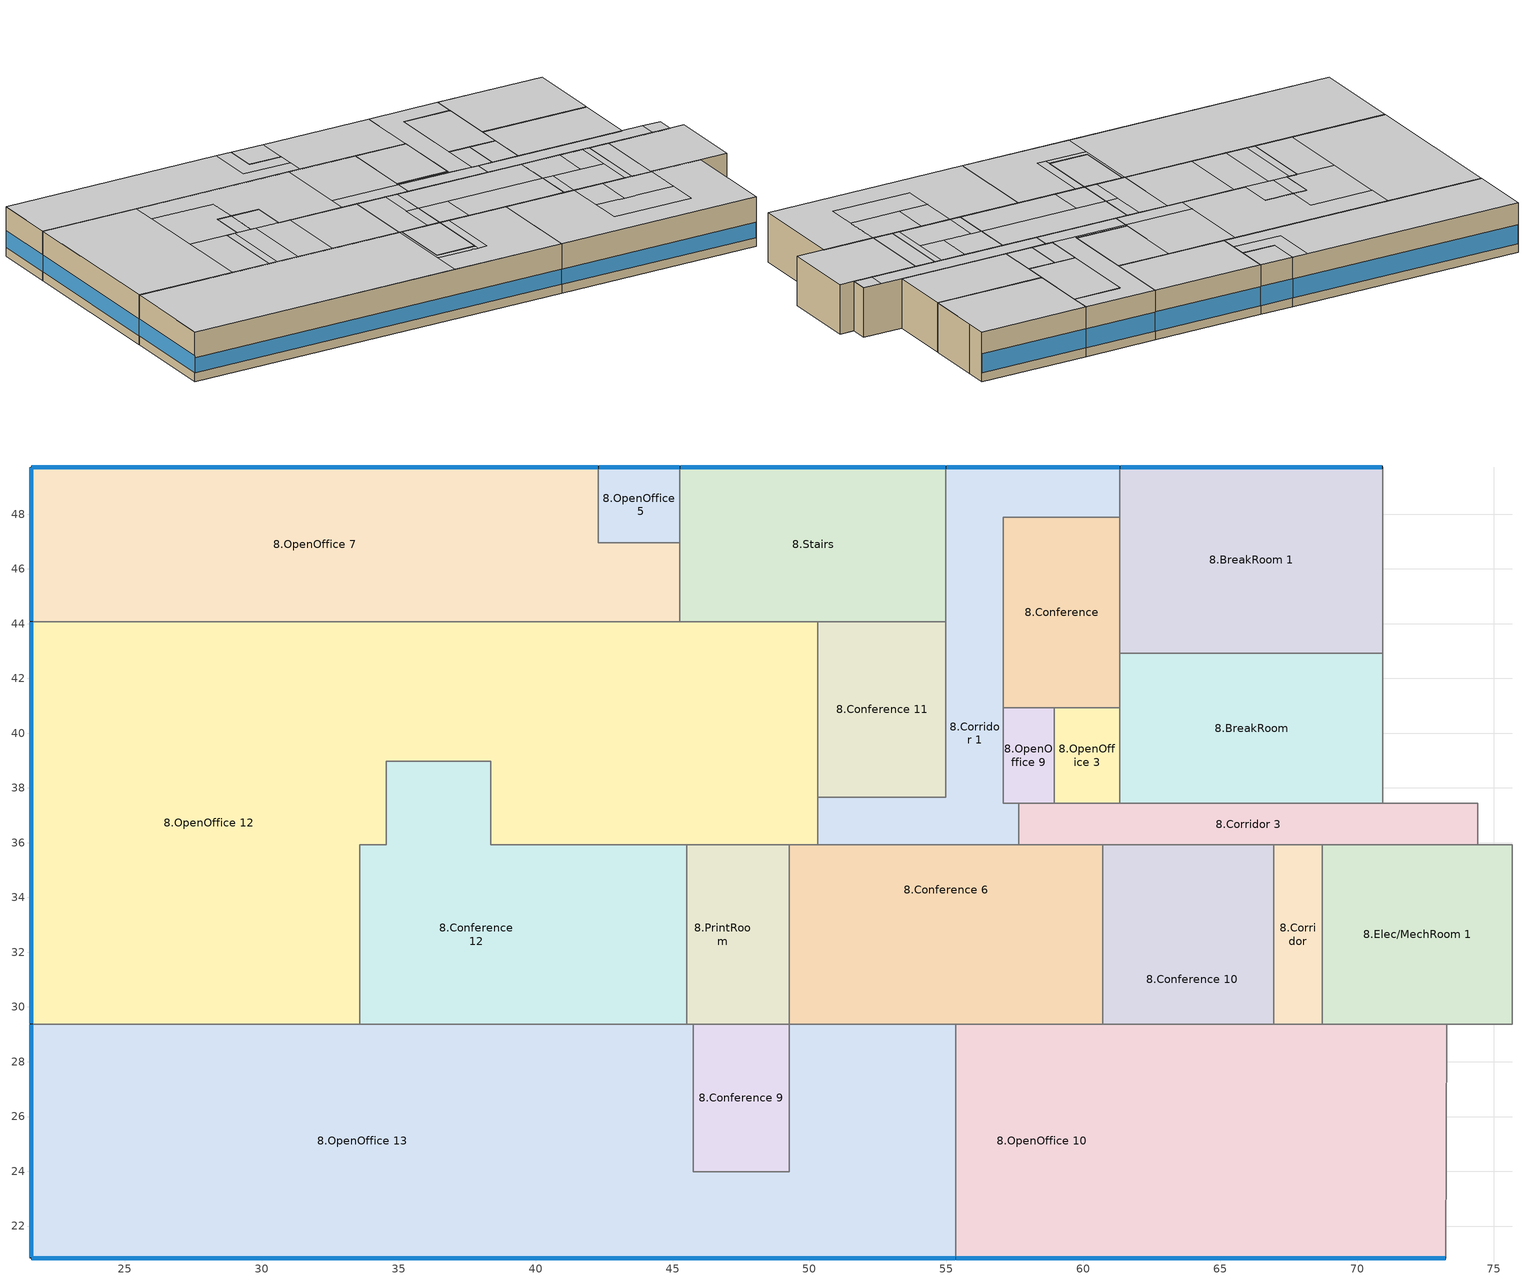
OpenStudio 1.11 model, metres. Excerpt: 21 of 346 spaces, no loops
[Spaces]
8.OpenOffice 13
 floor to 7.OpenOffice 6: 55.34,29.38 55.34,23.98 49.26,23.98 49.26,29.38 z32.16; 45.75,29.38 45.75,23.98 55.34,23.98 55.34,20.83 21.57,20.83 21.57,29.38 z32.16
 wall outside: 21.57,29.38 21.57,20.83 55.34,20.83 z32.16:36.42
 wall to 8.PrintRoom: 45.75,29.38 45.52,29.38 z32.16:36.42
 wall to 8.Conference 9: 49.26,29.38 49.26,23.98 45.75,23.98 45.75,29.38 z32.16:36.42
 wall to 8.Conference 6: 55.34,29.38 49.26,29.38 z32.16:36.42
 wall to 8.OpenOffice 10: 55.34,20.83 55.34,29.38 z32.16:36.42
 wall to 8.OpenOffice 12: 33.57,29.38 21.57,29.38 z32.16:36.42
 wall to 8.Conference 12: 45.52,29.38 33.57,29.38 z32.16:36.42
 window: 21.6,20.83 55.32,20.83 z32.92:34.23; 21.57,29.35 21.57,20.86 z32.92:34.37
 ceiling to 9.OpenOffice 14: 45.52,20.83 45.52,29.38 21.57,29.38 21.57,20.83 z36.42
 ceiling to 9.Conference 2: 50.04,23.5 50.04,29.38 49.26,29.38 49.26,23.5 z36.42; 49.26,23.5 49.26,23.98 45.75,23.98 45.75,29.38 45.52,29.38 45.52,23.5 z36.42
 ceiling to 9.OpenOffice 23: 55.34,20.83 55.34,29.38 50.04,29.38 50.04,23.5 45.52,23.5 45.52,20.83 z36.42
8.OpenOffice 10
 floor to 7.OpenOffice 16: 61.62,29.38 61.62,23.22 68.76,23.22 73.25,23.21 73.24,20.83 55.34,20.83 55.34,29.38 z32.16; 68.76,29.38 73.27,29.38 73.25,23.21 68.76,23.22 z32.16
 floor to 7.Conference 4: 68.76,29.38 68.76,23.22 61.62,23.22 61.62,29.38 z32.16
 wall outside: 55.34,20.83 73.24,20.83 z32.16:36.42
 wall to 8.Corridor: 68.73,29.38 66.95,29.38 z32.16:36.42
 wall to 8.Elec/MechRoom 1: 73.27,29.38 72.31,29.38 68.73,29.38 z32.16:36.42
 wall to 8.OpenOffice 8: 73.24,20.83 73.27,29.38 z32.16:36.42
 wall to 8.Conference 6: 60.72,29.38 55.34,29.38 z32.16:36.42
 wall to 8.Conference 10: 66.95,29.38 60.72,29.38 z32.16:36.42
 window: 55.37,20.83 73.22,20.83 z32.92:34.23
 ceiling to 9.OpenOffice 15: 68.76,25.97 68.76,29.38 64.26,29.38 64.26,25.97 z36.42
 ceiling to 9.OpenOffice 11: 73.24,20.83 73.27,29.38 68.76,29.38 68.76,23.22 61.62,23.22 61.62,29.38 55.34,29.38 55.34,20.83 z36.42
 ceiling to 9.Storage 3: 64.26,25.97 64.26,29.38 61.62,29.38 61.62,25.97 z36.42
 ceiling to 9.Conference 5: 68.76,23.22 68.76,25.97 61.62,25.97 61.62,23.22 z36.42
8.Conference 9
 floor to 7.OpenOffice 6: 49.26,29.38 49.26,23.98 45.75,23.98 45.75,29.38 z32.16
 wall to 8.PrintRoom: 49.26,29.38 45.75,29.38 z32.16:36.42
 ceiling to 9.Conference 2: 49.26,23.98 49.26,29.38 45.75,29.38 45.75,23.98 z36.42
8.OpenOffice 12
 floor to 7.OpenOffice 13: 38.35,44.08 38.35,38.97 34.55,38.97 34.55,35.92 25.19,35.92 25.19,29.38 21.57,29.38 21.57,44.08 z32.16; 50.31,44.08 50.31,35.92 38.35,35.92 38.35,44.08 z32.16
 floor to 7.OpenOffice 12: 33.57,35.92 33.57,29.38 32.77,29.38 32.77,35.92 z32.16
 floor to 7.OpenOffice 3: 31.34,35.92 31.34,29.38 25.19,29.38 25.19,35.92 z32.16
 floor to 7.Corridor 4: 32.77,35.92 32.77,29.38 31.34,29.38 31.34,35.92 z32.16
 wall outside: 21.57,44.08 21.57,29.38 z32.16:36.42
 wall to 8.Conference 11: 50.31,37.67 50.31,44.08 z32.16:36.42
 wall to 8.Corridor 1: 50.31,35.92 50.31,37.67 z32.16:36.42
 wall to 8.Conference 6: 49.26,35.92 50.31,35.92 z32.16:36.42
 wall to 8.PrintRoom: 45.52,35.92 49.26,35.92 z32.16:36.42
 wall to 8.Conference 12: 33.57,29.38 33.57,35.92 34.55,35.92 34.55,38.97 38.35,38.97 38.35,35.92 45.52,35.92 z32.16:36.42
 wall to 8.OpenOffice 7: 45.27,44.08 21.57,44.08 z32.16:36.42
 wall to 8.Stairs: 50.31,44.08 45.27,44.08 z32.16:36.42
 window: 21.57,44.05 21.57,29.4 z32.92:34.37
 ceiling to 9.Conference 9: 34.55,35.92 34.55,38.97 35.82,38.97 35.82,41.69 30.16,41.69 30.16,35.92 z36.42
 ceiling to 9.OpenOffice 6: 44.17,35.92 44.17,44.08 30.16,44.08 30.16,41.69 35.82,41.69 35.82,38.97 38.35,38.97 38.35,35.92 z36.42
 ceiling to 9.Corridor 4: 50.31,35.92 50.31,37.43 44.17,37.43 44.17,35.92 z36.42
 ceiling to 9.OpenOffice: 50.31,37.43 50.31,44.08 44.17,44.08 44.17,37.43 z36.42
 ceiling to 9.OpenOffice 16: 30.16,29.38 30.16,44.08 21.57,44.08 21.57,29.38 z36.42
 ceiling to 9.Conference 7: 33.57,29.38 33.57,35.92 30.16,35.92 30.16,29.38 z36.42
8.Conference 12
 floor to 7.OpenOffice 13: 38.35,38.97 38.35,35.92 34.55,35.92 34.55,38.97 z32.16
 floor to 7.OpenOffice 10: 42.47,35.92 42.47,29.38 39.41,29.38 39.41,35.92 z32.16
 floor to 7.OpenOffice 15: 45.52,35.92 45.52,29.38 42.47,29.38 42.47,35.92 z32.16
 floor to 7.OpenOffice 8: 39.41,35.92 39.41,29.38 36.26,29.38 36.26,35.92 z32.16
 floor to 7.OpenOffice 12: 36.26,35.92 36.26,29.38 33.57,29.38 33.57,35.92 z32.16
 wall to 8.PrintRoom: 45.52,29.38 45.52,35.92 z32.16:36.42
 ceiling to 9.OpenOffice 24: 45.52,29.38 45.52,35.92 39.41,35.92 39.41,29.38 z36.42
 ceiling to 9.Storage 1: 39.41,29.38 39.41,35.92 36.26,35.92 36.26,29.38 z36.42
 ceiling to 9.Corridor: 36.26,29.38 36.26,35.92 34.34,35.92 34.34,29.38 z36.42
 ceiling to 9.Conference 7: 34.34,29.38 34.34,35.92 33.57,35.92 33.57,29.38 z36.42
 ceiling to 9.Conference 9: 34.55,35.92 35.82,35.92 35.82,38.97 34.55,38.97 z36.42
 ceiling to 9.OpenOffice 6: 38.35,35.92 38.35,38.97 35.82,38.97 35.82,35.92 z36.42
8.PrintRoom
 floor to 7.Conference 3: 49.26,32.65 49.26,29.38 48.14,29.38 48.14,32.65 z32.16
 floor to 7.OpenOffice 4: 49.26,35.92 49.26,32.65 48.14,32.65 48.14,35.92 z32.16
 floor to 7.PrintRoom 1: 48.14,35.92 48.14,29.38 45.52,29.38 45.52,35.92 z32.16
 wall to 8.Conference 6: 49.26,29.38 49.26,35.92 z32.16:36.42
 ceiling to 9.OpenOffice 19: 49.26,29.38 49.26,32.65 48.14,32.65 48.14,29.38 z36.42
 ceiling to 9.PrintRoom 1: 48.14,29.38 48.14,35.92 45.52,35.92 45.52,29.38 z36.42
 ceiling to 9.OpenOffice 12: 49.26,32.65 49.26,35.92 48.14,35.92 48.14,32.65 z36.42
8.Conference 6
 floor to 7.Conference 3: 51.98,32.65 51.98,29.38 49.26,29.38 49.26,32.65 z32.16
 floor to 7.OpenOffice 18: 51.98,32.65 60.72,32.65 60.72,29.38 51.98,29.38 z32.16
 floor to 7.OpenOffice 4: 60.72,35.92 60.72,32.65 49.26,32.65 49.26,35.92 z32.16
 wall to 8.Corridor 1: 57.64,35.92 50.31,35.92 z32.16:36.42
 wall to 8.Corridor 3: 60.72,35.92 57.64,35.92 z32.16:36.42
 wall to 8.Conference 10: 60.72,29.38 60.72,35.92 z32.16:36.42
 ceiling to 9.Conference 3: 60.72,29.38 60.72,32.65 51.98,32.65 51.98,29.38 z36.42
 ceiling to 9.OpenOffice 12: 49.26,32.65 60.72,32.65 60.72,35.92 49.26,35.92 z36.42
 ceiling to 9.OpenOffice 19: 51.98,29.38 51.98,32.65 49.26,32.65 49.26,29.38 z36.42
8.Conference 10
 floor to 7.OpenOffice 18: 61.62,32.65 61.62,29.38 60.72,29.38 60.72,32.65 z32.16
 floor to 7.Conference 7: 66.33,32.65 66.33,29.38 61.62,29.38 61.62,32.65 z32.16
 floor to 7.Conference 6: 66.33,35.92 66.33,32.65 64.19,32.65 64.19,35.92 z32.16
 floor to 7.OpenOffice 4: 64.19,35.92 64.19,32.65 60.72,32.65 60.72,35.92 z32.16
 floor to 7.Corridor 3: 66.95,35.92 66.95,29.38 66.33,29.38 66.33,35.92 z32.16
 wall to 8.Corridor 3: 66.95,35.92 60.72,35.92 z32.16:36.42
 wall to 8.Corridor: 66.95,29.38 66.95,35.92 z32.16:36.42
 ceiling to 9.Corridor 6: 66.95,29.38 66.95,35.92 66.33,35.92 66.33,29.38 z36.42
 ceiling to 9.Conference 3: 61.62,29.38 61.62,32.65 60.72,32.65 60.72,29.38 z36.42
 ceiling to 9.OpenOffice 12: 64.19,32.65 64.19,35.92 60.72,35.92 60.72,32.65 z36.42
 ceiling to 9.Storage: 66.33,32.65 66.33,35.92 64.19,35.92 64.19,32.65 z36.42
 ceiling to 9.Conference 8: 66.33,29.38 66.33,32.65 61.62,32.65 61.62,29.38 z36.42
8.Corridor
 floor to 7.Corridor 3: 68.73,35.92 68.73,29.38 66.95,29.38 66.95,35.92 z32.16
 wall to 8.Corridor 3: 68.73,35.92 66.95,35.92 z32.16:36.42
 wall to 8.Elec/MechRoom 1: 68.73,29.38 68.73,35.92 z32.16:36.42
 ceiling to 9.Corridor 6: 68.73,29.38 68.73,35.92 66.95,35.92 66.95,29.38 z36.42
8.Elec/MechRoom 1
 floor to 7.Elec/MechRoom: 75.68,35.92 75.68,29.38 68.73,29.38 68.73,35.92 z32.16
 wall to 8.OpenOffice 4: 75.68,35.92 74.42,35.92 z32.16:36.42
 wall to 8.Restroom: 75.68,29.38 75.68,35.92 z32.16:36.42
 wall to 8.OpenOffice 8: 73.27,29.38 75.68,29.38 z32.16:36.42
 wall to 8.Corridor 3: 74.42,35.92 68.73,35.92 z32.16:36.42
 ceiling to 9.Elec/MechRoom: 75.68,29.38 75.68,35.92 68.73,35.92 68.73,29.38 z36.42
8.Corridor 1
 floor to 7.Corridor 2: 61.34,49.72 61.34,47.88 57.07,47.88 57.07,44.08 54.98,44.08 54.98,49.72 z32.16
 floor to 7.OpenOffice 13: 54.98,44.08 57.07,44.08 57.07,37.43 57.64,37.43 57.64,35.92 50.31,35.92 50.31,37.67 54.98,37.67 z32.16
 wall outside: 61.34,49.72 54.98,49.72 z32.16:36.42
 wall to 8.Conference 11: 54.98,44.08 54.98,37.67 50.31,37.67 z32.16:36.42
 wall to 8.Stairs: 54.98,49.72 54.98,44.08 z32.16:36.42
 wall to 8.BreakRoom 1: 61.34,47.88 61.34,49.72 z32.16:36.42
 wall to 8.Conference: 57.07,40.93 57.07,47.88 61.34,47.88 z32.16:36.42
 wall to 8.OpenOffice 9: 57.64,37.43 57.07,37.43 57.07,40.93 z32.16:36.42
 wall to 8.Corridor 3: 57.64,35.92 57.64,37.43 z32.16:36.42
 window: 61.32,49.72 55.01,49.72 z32.92:34.56
 ceiling to 9.Corridor 4: 57.64,35.92 57.64,37.43 50.31,37.43 50.31,35.92 z36.42
 ceiling to 9.Corridor 2: 54.98,37.43 57.07,37.43 57.07,47.88 61.34,47.88 61.34,49.72 54.98,49.72 z36.42
 ceiling to 9.OpenOffice: 54.98,37.43 54.98,37.67 50.31,37.67 50.31,37.43 z36.42
8.Corridor 3
 floor to 7.OpenOffice 11: 74.42,37.43 74.42,35.92 57.64,35.92 57.64,37.43 z32.16
 wall to 8.Conference 2: 74.42,37.43 70.93,37.43 z32.16:36.42
 wall to 8.OpenOffice 4: 74.42,35.92 74.42,37.43 z32.16:36.42
 wall to 8.OpenOffice 9: 58.94,37.43 57.64,37.43 z32.16:36.42
 wall to 8.OpenOffice 3: 61.34,37.43 58.94,37.43 z32.16:36.42
 wall to 8.BreakRoom: 70.93,37.43 61.34,37.43 z32.16:36.42
 ceiling to 9.Corridor 4: 72.78,35.92 72.78,37.43 57.64,37.43 57.64,35.92 z36.42
 ceiling to 9.Conference 6: 74.42,35.92 74.42,37.43 72.78,37.43 72.78,35.92 z36.42
8.OpenOffice 9
 floor to 7.OpenOffice 17: 58.94,40.93 58.94,37.43 57.07,37.43 57.07,40.93 z32.16
 wall to 8.Conference: 58.94,40.93 57.07,40.93 z32.16:36.42
 wall to 8.OpenOffice 3: 58.94,37.43 58.94,40.93 z32.16:36.42
 ceiling to 9.OpenOffice 21: 58.94,37.43 58.94,40.93 57.07,40.93 57.07,37.43 z36.42
8.OpenOffice 3
 floor to 7.OpenOffice 14: 61.34,40.93 61.34,37.43 58.94,37.43 58.94,40.93 z32.16
 wall to 8.Conference: 61.34,40.93 58.94,40.93 z32.16:36.42
 wall to 8.BreakRoom: 61.34,37.43 61.34,40.93 z32.16:36.42
 ceiling to 9.OpenOffice 17: 61.34,37.43 61.34,40.93 58.94,40.93 58.94,37.43 z36.42
8.BreakRoom
 floor to 7.BreakRoom 1: 70.93,42.93 70.93,37.43 61.34,37.43 61.34,42.93 z32.16
 wall to 8.Conference: 61.34,42.93 61.34,40.93 z32.16:36.42
 wall to 8.BreakRoom 1: 70.93,42.93 61.34,42.93 z32.16:36.42
 wall to 8.Conference 2: 70.93,37.43 70.93,42.93 z32.16:36.42
 ceiling to 9.BreakRoom 1: 70.93,37.43 70.93,42.93 61.34,42.93 61.34,37.43 z36.42
8.Conference 11
 floor to 7.OpenOffice 13: 54.98,44.08 54.98,37.67 50.31,37.67 50.31,44.08 z32.16
 wall to 8.Stairs: 54.98,44.08 50.31,44.08 z32.16:36.42
 ceiling to 9.OpenOffice: 54.98,37.67 54.98,44.08 50.31,44.08 50.31,37.67 z36.42
8.Conference
 floor to 7.Conference 8: 61.34,47.88 61.34,40.93 57.07,40.93 57.07,47.88 z32.16
 wall to 8.BreakRoom 1: 61.34,42.93 61.34,47.88 z32.16:36.42
 ceiling to 9.Conference 4: 61.34,40.93 61.34,47.88 57.07,47.88 57.07,40.93 z36.42
8.BreakRoom 1
 floor to 7.BreakRoom: 70.93,49.72 70.93,42.93 61.34,42.93 61.34,49.72 z32.16
 wall outside: 70.93,49.72 61.34,49.72 z32.16:36.42
 wall to 8.OpenOffice: 70.93,47.88 70.93,49.72 z32.16:36.42
 wall to 8.Conference 2: 70.93,42.93 70.93,47.88 z32.16:36.42
 window: 70.91,49.72 61.37,49.72 z32.92:34.56
 ceiling to 9.BreakRoom: 70.93,42.93 70.93,49.72 61.34,49.72 61.34,42.93 z36.42
8.OpenOffice 7
 floor to 7.OpenOffice 5: 42.29,49.72 42.29,46.95 45.27,46.95 45.27,44.08 21.57,44.08 21.57,49.72 z32.16
 wall outside: 42.29,49.72 21.57,49.72 21.57,44.08 z32.16:36.42
 wall to 8.OpenOffice 5: 45.27,46.95 42.29,46.95 42.29,49.72 z32.16:36.42
 wall to 8.Stairs: 45.27,44.08 45.27,46.95 z32.16:36.42
 window: 42.27,49.72 21.6,49.72 z32.92:34.55; 21.57,49.7 21.57,44.1 z32.92:34.37
 ceiling to 9.OpenOffice 8: 45.27,45.58 45.27,46.95 42.29,46.95 42.29,49.72 40.94,49.72 40.94,45.58 z36.42
 ceiling to 9.OpenOffice 10: 45.27,44.08 45.27,45.58 40.94,45.58 40.94,49.72 21.57,49.72 21.57,44.08 z36.42
8.Stairs
 floor to 7.Stairs 1: 54.98,49.72 54.98,44.08 45.27,44.08 45.27,49.72 z32.16
 wall outside: 54.98,49.72 45.27,49.72 z32.16:36.42
 wall to 8.OpenOffice 5: 45.27,49.72 45.27,46.95 z32.16:36.42
 window: 54.96,49.72 45.3,49.72 z32.92:34.56
 ceiling to 9.Stairs 1: 54.98,44.08 54.98,49.72 45.27,49.72 45.27,44.08 z36.42
8.OpenOffice 5
 floor to 7.Conference 5: 45.27,49.72 45.27,46.95 42.29,46.95 42.29,49.72 z32.16
 wall outside: 45.27,49.72 42.29,49.72 z32.16:36.42
 window: 45.25,49.72 42.32,49.72 z32.92:34.58
 ceiling to 9.OpenOffice 8: 45.27,46.95 45.27,49.72 42.29,49.72 42.29,46.95 z36.42
[Building]
Building 1: Space Type=OpenOffice; Default Construction Set=Proposed Construction Set; Default Schedule Set=90.1-2007 - Office - OpenOffice Schedule Set
[ClimateZones]
Climate Zone Institution Name 1=ASHRAE; Climate Zone Document Name 1=ANSI/ASHRAE Standard 169; Climate Zone Document Year 1=2006; Climate Zone Institution Name 2=CEC; Climate Zone Document Name 2=California Climate Zone Descriptions; Climate Zone Document Year 2=1995
[Site]
Denver Intl Ap: Latitude {deg}=39.83; Longitude {deg}=-104.65; Time Zone {hr}=-7; Elevation {m}=1650
[SizingPeriod:DesignDay] Barometric Pressure {Pa}=83011; Sky Clearness=0; Rain Indicator=0; Snow Indicator=0; Day of Month=21; Daylight Saving Time Indicator=0; Dry-Bulb Temperature Range Modifier Type=DefaultMultipliers
Name | Maximum Dry-Bulb Temperature {C} | Daily Dry-Bulb Temperature Range {deltaC} | Humidity Indicating Conditions at Maximum Dry-Bulb | Wind Speed {m/s} | Wind Direction {deg} | Month | Day Type | Humidity Indicating Type | Solar Model Indicator | ASHRAE Taub | ASHRAE Taud
Denver Intl Ap Ann Clg .4% Condns DP=>MDB | 19.9 | 15.2 | 16 | 4.2 | 80 | 7 | SummerDesignDay | Dewpoint | ASHRAETau | 0.424 | 2.012
Denver Intl Ap Ann Hum_n 99.6% Condns DP=>MCDB | -11.7 | 0 | -21.5 | 3.3 | 160 | 12 | WinterDesignDay | Dewpoint | ASHRAEClearSky
Denver Intl Ap Ann Htg 99.6% Condns DB | -17.4 | 0 | -17.4 | 3.3 | 160 | 12 | WinterDesignDay | Wetbulb | ASHRAEClearSky
Denver Intl Ap Ann Clg .4% Condns WB=>MDB | 27.3 | 15.2 | 18.3 | 4.2 | 80 | 7 | SummerDesignDay | Wetbulb | ASHRAETau | 0.424 | 2.012
[Construction]
ExtSlabCarpet 4in ClimateZone 1-8: MAT-CC05 4 HW CONCRETE, CP02 CARPET PAD
Exterior Door: F08 Metal surface, I01 25mm insulation board
Interior Ceiling: M11 100mm lightweight concrete, F05 Ceiling air space resistance, F16 Acoustic tile
Interior Door; Interior Partition: G05 25mm wood
Interior Floor: F16 Acoustic tile, F05 Ceiling air space resistance, M11 100mm lightweight concrete
Interior Wall: G01a 19mm gypsum board, F04 Wall air space resistance, G01a 19mm gypsum board
Interior Window: Clear 3mm
90.1-2007 Nonres 5B Skylight without Curb: Theoretical Glass [146]
VE 1-45 C: VE 1-45 WM
Precast Concrete Panel Wall Construction: MAT-SHEATH 1, Wall Insulation Precast concrete panels, 1/2IN Gypsum 1
R-30 Roof Construction: Roof Membrane 1, Roof Insulation [14]_R-value 30.0 (ft^2*h*R/Btu), Metal Decking 1
[Material] Thermal Absorptance=0.9
Name | Roughness | Thickness {m} | Conductivity {W/m-K} | Density {kg/m3} | Specific Heat {J/kg-K} | Solar Absorptance | Visible Absorptance
MAT-CC05 4 HW CONCRETE | Rough | 0.1016 | 1.311 | 2240 | 836.8 | 0.7 | 0.7
F08 Metal surface | Smooth | 0.0008 | 45.28 | 7824 | 500 | 0.7 | 0.7
I01 25mm insulation board | MediumRough | 0.0254 | 0.03 | 43 | 1210 | 0.7 | 0.7
M11 100mm lightweight concrete | MediumRough | 0.1016 | 0.53 | 1280 | 840 | 0.7 | 0.7
F16 Acoustic tile | MediumSmooth | 0.0191 | 0.06 | 368 | 590 | 0.7 | 0.7
G05 25mm wood | MediumSmooth | 0.0254 | 0.15 | 608 | 1630 | 0.7 | 0.7
G01a 19mm gypsum board | MediumSmooth | 0.019 | 0.16 | 800 | 1090 | 0.7 | 0.7
1/2IN Gypsum 1 | Smooth | 0.01271 | 0.16 | 784.9 | 830 | 0.92 | 0.92
Roof Membrane 1 | VeryRough | 0.0095 | 0.16 | 1121.29 | 1460 | 0.7 | 0.7
Metal Decking 1 | MediumSmooth | 0.001524 | 45.006 | 7680 | 418.4 | 0.7 | 0.3
Wall Insulation Precast concrete panels | MediumRough | 0.0949646 | 0.045 | 265 | 836.8 | 0.7 | 0.7
Roof Insulation [14]_R-value 30.0 (ft^2*h*R/Btu) | MediumRough | 0.258882 | 0.049 | 265 | 836.8 | 0.7 | 0.7
[Material:NoMass] Thermal Absorptance=0.9; Solar Absorptance=0.7
Name | Roughness | Thermal Resistance {m2-K/W} | Visible Absorptance
CP02 CARPET PAD | Smooth | 0.1 | 0.8
MAT-SHEATH 1 | Rough | 0.36256 | 0.7
[WindowMaterial:Glazing] Optical Data Type=SpectralAverage; Thickness {m}=0.003; Infrared Transmittance at Normal Incidence=0
Name | Solar Transmittance at Normal Incidence | Front Side Solar Reflectance at Normal Incidence | Back Side Solar Reflectance at Normal Incidence | Visible Transmittance at Normal Incidence | Front Side Visible Reflectance at Normal Incidence | Back Side Visible Reflectance at Normal Incidence | Front Side Infrared Hemispherical Emissivity | Back Side Infrared Hemispherical Emissivity | Conductivity {W/m-K} | Dirt Correction Factor for Solar and Visible Transmittance | Solar Diffusing
Clear 3mm | 0.837 | 0.075 | 0 | 0.898 | 0.081 | 0 | 0.84 | 0.84 | 0.9 | 1 | Yes
Theoretical Glass [146] | 0.481761 | 0.468239 | 0.468239 | 0.621562 | 0.328438 | 0.328438 | 0.9 | 0.9 | 0.03026
[WindowMaterial:SimpleGlazingSystem]
VE 1-45 WM: U-Factor {W/m2-K}=2.39623; Solar Heat Gain Coefficient=0.285; Visible Transmittance=0.336
[Material:AirGap]
Name | Thermal Resistance {m2-K/W}
F05 Ceiling air space resistance | 0.18
F04 Wall air space resistance | 0.15
[DefaultSurfaceConstructions]
Name | Floor Construction | Wall Construction | Roof Ceiling Construction
Default Surface Constructions 188 | Interior Floor | Interior Wall | Interior Ceiling
Default Surface Constructions 189 | ExtSlabCarpet 4in ClimateZone 1-8 | ExtSlabCarpet 4in ClimateZone 1-8 | ExtSlabCarpet 4in ClimateZone 1-8
Default Surface Constructions 187 adj ext wall insulation adj ext wall insulation adj roof insulation | ExtSlabCarpet 4in ClimateZone 1-8 | Precast Concrete Panel Wall Construction | R-30 Roof Construction
[DefaultSubSurfaceConstructions]
Name | Fixed Window Construction | Operable Window Construction | Door Construction | Skylight Construction | Tubular Daylight Dome Construction | Tubular Daylight Diffuser Construction
Default Sub Surface Constructions 125 | VE 1-45 C | VE 1-45 C | Exterior Door | 90.1-2007 Nonres 5B Skylight without Curb | Interior Window | Interior Window
Default Sub Surface Constructions 126 | Interior Window | Interior Window | Interior Door
[DefaultConstructionSet]
Proposed Construction Set: Default Exterior Surface Constructions=Default Surface Constructions 187 adj ext wall insulation adj ext wall insulation adj roof insulation; Default Interior Surface Constructions=Default Surface Constructions 188; Default Ground Contact Surface Constructions=Default Surface Constructions 189; Default Exterior SubSurface Constructions=Default Sub Surface Constructions 125; Default Interior SubSurface Constructions=Default Sub Surface Constructions 126; Interior Partition Construction=Interior Partition
[SpaceType] Standards Building Type=Office
Name | Default Schedule Set | Design Specification Outdoor Air Object | Standards Space Type
BreakRoom | 90.1-2007 - Office - BreakRoom Schedule Set | 90.1-2007 - Office - BreakRoom Ventilation | BreakRoom
Conference | 90.1-2007 - Office - Conference Schedule Set | 90.1-2007 - Office - Conference Ventilation | Conference
Corridor | 90.1-2007 - Office - Corridor Schedule Set | 90.1-2007 - Office - Corridor Ventilation | Corridor
Elec/MechRoom | 90.1-2007 - Office - Elec/MechRoom Schedule Set | 90.1-2007 - Office - Elec/MechRoom Ventilation | Elec/MechRoom
OpenOffice | 90.1-2007 - Office - OpenOffice Schedule Set | 90.1-2007 - Office - OpenOffice Ventilation | OpenOffice
PrintRoom | 90.1-2007 - Office - PrintRoom Schedule Set | 90.1-2007 - Office - PrintRoom Ventilation | PrintRoom
Stair | 90.1-2007 - Office - Stair Schedule Set | 90.1-2007 - Office - Stair Ventilation | Stair
Stairs | 90.1-2007 - Retail - Back_Space Schedule Set | 90.1-2007 - Retail - Back_Space Ventilation | Stair
[DefaultScheduleSet]
Name | Number of People Schedule | People Activity Level Schedule | Lighting Schedule | Electric Equipment Schedule | Infiltration Schedule
90.1-2007 - Office - BreakRoom Schedule Set; 90.1-2007 - Office - Conference Schedule Set; 90.1-2007 - Office - Corridor Schedule Set; 90.1-2007 - Office - OpenOffice Schedule Set; 90.1-2007 - Office - PrintRoom Schedule Set | Medium Office Bldg Occ | Medium Office Activity | Office Bldg Light | Medium Office Bldg Equip | Medium Office Infil Quarter On
90.1-2007 - Office - Elec/MechRoom Schedule Set |  |  | Office Bldg Light | Medium Office Bldg Equip | Medium Office Infil Quarter On
90.1-2007 - Office - Stair Schedule Set |  |  | Office Bldg Light |  | Medium Office Infil Quarter On
90.1-2007 - Retail - Back_Space Schedule Set | Retail Bldg Occ | Retail Activity | Retail Bldg Light | Retail Bldg Equip | Retail Infil Half On
[Lights:Definition] Design Level Calculation Method=Watts/Area
Name | Watts per Space Floor Area {W/m2}
90.1-2007 - Office - BreakRoom Lights Definition | 5.05904
90.1-2007 - Office - Conference Lights Definition | 6.78126
90.1-2007 - Office - Corridor Lights Definition | 5.27432
90.1-2007 - Office - Elec/MechRoom Lights Definition | 6.45835
90.1-2007 - Office - OpenOffice Lights Definition | 3.33681
90.1-2007 - Office - PrintRoom Lights Definition | 11.8403
90.1-2007 - Office - Stair Lights Definition | 3.65973
90.1-2007 - Retail - Back_Space Lights Definition | 8.61113
[Lights]
Name | Lights Definition | Space or SpaceType
90.1-2007 - Office - BreakRoom Lights | 90.1-2007 - Office - BreakRoom Lights Definition | BreakRoom
90.1-2007 - Office - Conference Lights | 90.1-2007 - Office - Conference Lights Definition | Conference
90.1-2007 - Office - Corridor Lights | 90.1-2007 - Office - Corridor Lights Definition | Corridor
90.1-2007 - Office - Elec/MechRoom Lights | 90.1-2007 - Office - Elec/MechRoom Lights Definition | Elec/MechRoom
90.1-2007 - Office - OpenOffice Lights | 90.1-2007 - Office - OpenOffice Lights Definition | OpenOffice
90.1-2007 - Office - PrintRoom Lights | 90.1-2007 - Office - PrintRoom Lights Definition | PrintRoom
90.1-2007 - Office - Stair Lights | 90.1-2007 - Office - Stair Lights Definition | Stair
90.1-2007 - Retail - Back_Space Lights 1 | 90.1-2007 - Retail - Back_Space Lights Definition | Stairs
[DesignSpecification:OutdoorAir] Outdoor Air Method=Sum
Name | Outdoor Air Flow per Person {m3/s-person} | Outdoor Air Flow per Floor Area {m3/s-m2}
90.1-2007 - Office - BreakRoom Ventilation; 90.1-2007 - Office - Conference Ventilation; 90.1-2007 - Office - OpenOffice Ventilation | 0.00235974 | 0.0003048
90.1-2007 - Office - Corridor Ventilation; 90.1-2007 - Office - PrintRoom Ventilation; 90.1-2007 - Office - Stair Ventilation |  | 0.0003048
90.1-2007 - Office - Elec/MechRoom Ventilation; 90.1-2007 - Retail - Back_Space Ventilation |  | 0.0006096
[People:Definition] Number of People Calculation Method=People/Area; Fraction Radiant=0.3
Name | People per Space Floor Area {person/m2}
90.1-2007 - Office - BreakRoom People Definition; 90.1-2007 - Office - Conference People Definition | 0.538196
90.1-2007 - Office - Corridor People Definition | 0.0107639
90.1-2007 - Office - OpenOffice People Definition | 0.0565105
90.1-2007 - Office - PrintRoom People Definition | 0.107639
90.1-2007 - Retail - Back_Space People Definition | 0.0358438
[People]
Name | People Definition | Space or SpaceType
90.1-2007 - Office - BreakRoom People | 90.1-2007 - Office - BreakRoom People Definition | BreakRoom
90.1-2007 - Office - Conference People | 90.1-2007 - Office - Conference People Definition | Conference
90.1-2007 - Office - Corridor People | 90.1-2007 - Office - Corridor People Definition | Corridor
90.1-2007 - Office - OpenOffice People | 90.1-2007 - Office - OpenOffice People Definition | OpenOffice
90.1-2007 - Office - PrintRoom People | 90.1-2007 - Office - PrintRoom People Definition | PrintRoom
90.1-2007 - Retail - Back_Space People 1 | 90.1-2007 - Retail - Back_Space People Definition | Stairs
[SpaceInfiltration:DesignFlowRate] Design Flow Rate Calculation Method=Flow/ExteriorArea; Flow per Exterior Surface Area {m3/s-m2}=0.000226568
Name | Space or SpaceType
90.1-2007 - Office - BreakRoom Infiltration | BreakRoom
90.1-2007 - Office - Conference Infiltration | Conference
90.1-2007 - Office - Corridor Infiltration | Corridor
90.1-2007 - Office - Elec/MechRoom Infiltration | Elec/MechRoom
90.1-2007 - Office - OpenOffice Infiltration | OpenOffice
90.1-2007 - Office - PrintRoom Infiltration | PrintRoom
90.1-2007 - Office - Stair Infiltration | Stair
90.1-2007 - Retail - Back_Space Infiltration 1 | Stairs
[ElectricEquipment:Definition] Design Level Calculation Method=Watts/Area
Name | Watts per Space Floor Area {W/m2}
90.1-2007 - Office - BreakRoom Electric Equipment Definition | 16.1459
90.1-2007 - Office - Conference Electric Equipment Definition | 3.98265
90.1-2007 - Office - Corridor Electric Equipment Definition | 1.72223
90.1-2007 - Office - Elec/MechRoom Electric Equipment Definition | 2.90626
90.1-2007 - Office - OpenOffice Electric Equipment Definition | 7.64238
90.1-2007 - Office - PrintRoom Electric Equipment Definition | 30.0313
90.1-2007 - Retail - Back_Space Electric Equipment Definition | 5.8771
[ElectricEquipment]
Name | Electric Equipment Definition | Space or SpaceType
90.1-2007 - Office - BreakRoom Electric Equipment | 90.1-2007 - Office - BreakRoom Electric Equipment Definition | BreakRoom
90.1-2007 - Office - Conference Electric Equipment | 90.1-2007 - Office - Conference Electric Equipment Definition | Conference
90.1-2007 - Office - Corridor Electric Equipment | 90.1-2007 - Office - Corridor Electric Equipment Definition | Corridor
90.1-2007 - Office - Elec/MechRoom Electric Equipment | 90.1-2007 - Office - Elec/MechRoom Electric Equipment Definition | Elec/MechRoom
90.1-2007 - Office - OpenOffice Electric Equipment | 90.1-2007 - Office - OpenOffice Electric Equipment Definition | OpenOffice
90.1-2007 - Office - PrintRoom Electric Equipment | 90.1-2007 - Office - PrintRoom Electric Equipment Definition | PrintRoom
90.1-2007 - Retail - Back_Space Electric Equipment 1 | 90.1-2007 - Retail - Back_Space Electric Equipment Definition | Stairs
[ThermostatSetpoint:DualSetpoint]
Name | Heating Setpoint Temperature Schedule | Cooling Setpoint Temperature Schedule
8.OpenOffice 3 Zone Thermostat; 8.Conference Zone Thermostat; 8.Corridor Zone Thermostat; 8.BreakRoom Zone Thermostat; 8.OpenOffice 5 Zone Thermostat; 8.BreakRoom 1 Zone Thermostat; 8.OpenOffice 7 Zone Thermostat; 8.Corridor 1 Zone Thermostat; 8.PrintRoom Zone Thermostat; 8.Conference 6 Zone Thermostat; 8.OpenOffice 9 Zone Thermostat; 8.OpenOffice 10 Zone Thermostat; 8.Conference 9 Zone Thermostat; 8.Conference 10 Zone Thermostat; 8.OpenOffice 12 Zone Thermostat; 8.OpenOffice 13 Zone Thermostat; 8.Conference 11 Zone Thermostat; 8.Corridor 3 Zone Thermostat; 8.Conference 12 Zone Thermostat | Medium Office HtgSetp | Medium Office ClgSetp
8.Stairs Zone Thermostat; 8.Elec/MechRoom 1 Zone Thermostat | Unit Heater Htg Sch | Unit Heater Clg Sch
[Space] Building Story=8
Name | Thermal Zone | Space Type
8.OpenOffice 13 | 8.OpenOffice 13 Zone
8.OpenOffice 10 | 8.OpenOffice 10 Zone
8.Conference 9 | 8.Conference 9 Zone | Conference
8.OpenOffice 12 | 8.OpenOffice 12 Zone
8.Conference 12 | 8.Conference 12 Zone | Conference
8.PrintRoom | 8.PrintRoom Zone | PrintRoom
8.Conference 6 | 8.Conference 6 Zone | Conference
8.Conference 10 | 8.Conference 10 Zone | Conference
8.Corridor | 8.Corridor Zone | Corridor
8.Elec/MechRoom 1 | 8.Elec/MechRoom 1 Zone | Elec/MechRoom
8.Corridor 1 | 8.Corridor 1 Zone | Corridor
8.Corridor 3 | 8.Corridor 3 Zone | Corridor
8.OpenOffice 9 | 8.OpenOffice 9 Zone
8.OpenOffice 3 | 8.OpenOffice 3 Zone
8.BreakRoom | 8.BreakRoom Zone | BreakRoom
8.Conference 11 | 8.Conference 11 Zone | Conference
8.Conference | 8.Conference Zone | Conference
8.BreakRoom 1 | 8.BreakRoom 1 Zone | BreakRoom
8.OpenOffice 7 | 8.OpenOffice 7 Zone
8.Stairs | 8.Stairs Zone | Stairs
8.OpenOffice 5 | 8.OpenOffice 5 Zone
[BuildingStory]
8
[ThermalZone] Use Ideal Air Loads=No
Name | Thermostat
8.OpenOffice 3 Zone | 8.OpenOffice 3 Zone Thermostat
8.Conference Zone | 8.Conference Zone Thermostat
8.Corridor Zone | 8.Corridor Zone Thermostat
8.BreakRoom Zone | 8.BreakRoom Zone Thermostat
8.OpenOffice 5 Zone | 8.OpenOffice 5 Zone Thermostat
8.BreakRoom 1 Zone | 8.BreakRoom 1 Zone Thermostat
8.Stairs Zone | 8.Stairs Zone Thermostat
8.OpenOffice 7 Zone | 8.OpenOffice 7 Zone Thermostat
8.Corridor 1 Zone | 8.Corridor 1 Zone Thermostat
8.PrintRoom Zone | 8.PrintRoom Zone Thermostat
8.Conference 6 Zone | 8.Conference 6 Zone Thermostat
8.OpenOffice 9 Zone | 8.OpenOffice 9 Zone Thermostat
8.OpenOffice 10 Zone | 8.OpenOffice 10 Zone Thermostat
8.Conference 9 Zone | 8.Conference 9 Zone Thermostat
8.Conference 10 Zone | 8.Conference 10 Zone Thermostat
8.OpenOffice 12 Zone | 8.OpenOffice 12 Zone Thermostat
8.Elec/MechRoom 1 Zone | 8.Elec/MechRoom 1 Zone Thermostat
8.OpenOffice 13 Zone | 8.OpenOffice 13 Zone Thermostat
8.Conference 11 Zone | 8.Conference 11 Zone Thermostat
8.Corridor 3 Zone | 8.Corridor 3 Zone Thermostat
8.Conference 12 Zone | 8.Conference 12 Zone Thermostat
[Schedule:Ruleset]
Name | Default Day Schedule | Summer Design Day Schedule | Winter Design Day Schedule
Office Bldg Light | Office Bldg Light Default Schedule | Office Bldg Light Summer Design Day | Office Bldg Light Winter Design Day
Medium Office HtgSetp | Medium Office HtgSetp Default Schedule | Medium Office HtgSetp Summer Design Day | Medium Office HtgSetp Winter Design Day
Medium Office ClgSetp | Medium Office ClgSetp Default Schedule | Medium Office ClgSetp Summer Design Day | Medium Office ClgSetp Winter Design Day
Medium Office Bldg Occ | Medium Office Bldg Occ Default Schedule | Medium Office Bldg Occ Summer Design Day | Medium Office Bldg Occ Winter Design Day
Medium Office Activity | Medium Office Activity Default Schedule | Medium Office Activity Summer Design Day | Medium Office Activity Winter Design Day
Medium Office Infil Quarter On | Medium Office Infil Quarter On Default Schedule | Medium Office Infil Quarter On Summer Design Day | Medium Office Infil Quarter On Winter Design Day
Medium Office Bldg Equip | Medium Office Bldg Equip Default Schedule | Medium Office Bldg Equip Summer Design Day | Medium Office Bldg Equip Winter Design Day
Unit Heater Htg Sch | Schedule Day 15
Unit Heater Clg Sch | Schedule Day 16
Retail Bldg Occ | Retail Bldg Occ Default Schedule | Retail Bldg Occ Summer Design Day | Retail Bldg Occ Winter Design Day
Retail Activity | Retail Activity Default Schedule | Retail Activity Summer Design Day | Retail Activity Winter Design Day
Retail Bldg Light | Retail Bldg Light Default Schedule | Retail Bldg Light Summer Design Day | Retail Bldg Light Winter Design Day
Retail Bldg Equip | Retail Bldg Equip Default Schedule | Retail Bldg Equip Summer Design Day | Retail Bldg Equip Winter Design Day
Retail Infil Half On | Retail Infil Half On Default Schedule | Retail Infil Half On Summer Design Day | Retail Infil Half On Winter Design Day
[Schedule:Day]
Office Bldg Light Default Schedule: 5, 0, 0.05, 7, 0, 0.1, 8, 0, 0.3, 17, 0, 0.9, 18, 0, 0.7, 20, 0, 0.5, 22, 0, 0.3, 23, 0, 0.1, 24, 0, 0.05
Office Bldg Light Summer Design Day; Medium Office Infil Quarter On Rule 1 Day Schedule; Medium Office Bldg Equip Summer Design Day; Retail Bldg Occ Summer Design Day; Retail Bldg Occ Winter Design Day; Retail Bldg Light Summer Design Day; Retail Bldg Equip Summer Design Day; Retail Infil Half On Winter Design Day: 24, 0, 1
Office Bldg Light Winter Design Day; Medium Office Bldg Occ Winter Design Day; Medium Office Bldg Occ Rule 1 Day Schedule; Medium Office Bldg Equip Winter Design Day; Retail Bldg Light Winter Design Day; Retail Bldg Equip Winter Design Day: 24, 0, 0
Office Bldg Light Rule 1 Day Schedule: 24, 0, 0.05
Office Bldg Light Rule 2 Day Schedule: 6, 0, 0.05, 8, 0, 0.1, 14, 0, 0.5, 17, 0, 0.15, 24, 0, 0.05
Medium Office HtgSetp Default Schedule: 6, 0, 21, 22, 0, 21, 24, 0, 21
Medium Office HtgSetp Summer Design Day: 24, 0, 15.6
Medium Office HtgSetp Winter Design Day; Medium Office HtgSetp Rule 1 Day Schedule: 24, 0, 21
Medium Office HtgSetp Rule 2 Day Schedule: 6, 0, 21, 18, 0, 21, 24, 0, 21
Medium Office ClgSetp Default Schedule; Medium Office ClgSetp Summer Design Day: 6, 0, 26.7, 22, 0, 24, 24, 0, 26.7
Medium Office ClgSetp Winter Design Day; Medium Office ClgSetp Rule 1 Day Schedule: 24, 0, 26.7
Medium Office ClgSetp Rule 2 Day Schedule: 6, 0, 26.7, 18, 0, 24, 24, 0, 26.7
Medium Office Bldg Occ Default Schedule: 6, 0, 0, 7, 0, 0.1, 8, 0, 0.2, 12, 0, 0.95, 13, 0, 0.5, 17, 0, 0.95, 18, 0, 0.7, 20, 0, 0.4, 22, 0, 0.1, 24, 0, 0.05
Medium Office Bldg Occ Summer Design Day: 6, 0, 0, 22, 0, 1, 24, 0, 0.05
Medium Office Bldg Occ Rule 2 Day Schedule: 6, 0, 0, 8, 0, 0.1, 14, 0, 0.5, 17, 0, 0.1, 24, 0, 0
Medium Office Activity Default Schedule; Medium Office Activity Summer Design Day; Medium Office Activity Winter Design Day; Retail Activity Default Schedule; Retail Activity Summer Design Day; Retail Activity Winter Design Day: 24, 0, 120
Medium Office Infil Quarter On Default Schedule; Medium Office Infil Quarter On Summer Design Day: 6, 0, 1, 22, 0, 0.25, 24, 0, 1
Medium Office Infil Quarter On Winter Design Day; Medium Office Infil Quarter On Rule 2 Day Schedule: 6, 0, 1, 18, 0, 0.25, 24, 0, 1
Medium Office Bldg Equip Default Schedule: 8, 0, 0.4, 12, 0, 0.9, 13, 0, 0.8, 17, 0, 0.9, 18, 0, 0.8, 20, 0, 0.6, 22, 0, 0.5, 24, 0, 0.4
Medium Office Bldg Equip Rule 1 Day Schedule: 24, 0, 0.3
Medium Office Bldg Equip Rule 2 Day Schedule: 6, 0, 0.3, 8, 0, 0.4, 14, 0, 0.5, 17, 0, 0.35, 24, 0, 0.3
Schedule Day 15: 24, 0, 10
Schedule Day 16: 24, 0, 93.3333
Retail Bldg Occ Default Schedule: 7, 0, 0, 8, 0, 0.1, 9, 0, 0.2, 11, 0, 0.5, 15, 0, 0.7, 16, 0, 0.8, 17, 0, 0.7, 19, 0, 0.5, 21, 0, 0.3, 24, 0, 0
Retail Bldg Light Default Schedule: 7, 0, 0.05, 8, 0, 0.2, 9, 0, 0.5, 18, 0, 0.9, 20, 0, 0.6, 21, 0, 0.5, 22, 0, 0.2, 24, 0, 0.05
Retail Bldg Equip Default Schedule: 7, 0, 0.2, 8, 0, 0.4, 9, 0, 0.7, 18, 0, 0.9, 20, 0, 0.8, 21, 0, 0.7, 22, 0, 0.4, 24, 0, 0.2
Retail Infil Half On Default Schedule; Retail Infil Half On Summer Design Day: 6, 0, 1, 21, 0, 0.5, 24, 0, 1
Retail Bldg Light Rule 2 Day Schedule: 7, 0, 0.05, 8, 0, 0.1, 9, 0, 0.3, 10, 0, 0.6, 18, 0, 0.9, 19, 0, 0.5, 21, 0, 0.3, 22, 0, 0.1, 24, 0, 0.05
Retail Bldg Light Rule 1 Day Schedule: 8, 0, 0.05, 10, 0, 0.1, 12, 0, 0.4, 17, 0, 0.6, 18, 0, 0.4, 19, 0, 0.2, 24, 0, 0.05
Retail Infil Half On Rule 2 Day Schedule: 6, 0, 1, 22, 0, 0.5, 24, 0, 1
Retail Bldg Equip Rule 2 Day Schedule: 7, 0, 0.15, 8, 0, 0.3, 9, 0, 0.5, 10, 0, 0.8, 18, 0, 0.9, 19, 0, 0.7, 21, 0, 0.5, 22, 0, 0.3, 24, 0, 0.15
Retail Bldg Occ Rule 2 Day Schedule: 7, 0, 0, 8, 0, 0.1, 9, 0, 0.2, 10, 0, 0.5, 11, 0, 0.6, 17, 0, 0.8, 18, 0, 0.6, 21, 0, 0.2, 22, 0, 0.1, 24, 0, 0
Retail Bldg Equip Rule 1 Day Schedule: 8, 0, 0.15, 10, 0, 0.3, 12, 0, 0.6, 17, 0, 0.8, 18, 0, 0.6, 19, 0, 0.4, 24, 0, 0.15
Retail Bldg Occ Rule 1 Day Schedule: 9, 0, 0, 10, 0, 0.1, 12, 0, 0.2, 17, 0, 0.4, 18, 0, 0.2, 19, 0, 0.1, 24, 0, 0
Retail Infil Half On Rule 1 Day Schedule: 8, 0, 1, 17, 0, 0.5, 24, 0, 1
[Schedule:Rule] Apply Monday=No; Apply Tuesday=No; Apply Wednesday=No; Apply Thursday=No; Apply Friday=No; Date Specification Type=DateRange; Start Month=1; Start Day=1; End Month=12; End Day=31
Name | Schedule Ruleset | Rule Order | Day Schedule | Apply Sunday | Apply Saturday
Office Bldg Light Rule 1 | Office Bldg Light | 0 | Office Bldg Light Rule 1 Day Schedule | Yes | No
Office Bldg Light Rule 2 | Office Bldg Light | 1 | Office Bldg Light Rule 2 Day Schedule | No | Yes
Medium Office HtgSetp Rule 1 | Medium Office HtgSetp | 0 | Medium Office HtgSetp Rule 1 Day Schedule | Yes | No
Medium Office HtgSetp Rule 2 | Medium Office HtgSetp | 1 | Medium Office HtgSetp Rule 2 Day Schedule | No | Yes
Medium Office ClgSetp Rule 1 | Medium Office ClgSetp | 0 | Medium Office ClgSetp Rule 1 Day Schedule | Yes | No
Medium Office ClgSetp Rule 2 | Medium Office ClgSetp | 1 | Medium Office ClgSetp Rule 2 Day Schedule | No | Yes
Medium Office Bldg Occ Rule 1 | Medium Office Bldg Occ | 0 | Medium Office Bldg Occ Rule 1 Day Schedule | Yes | No
Medium Office Bldg Occ Rule 2 | Medium Office Bldg Occ | 1 | Medium Office Bldg Occ Rule 2 Day Schedule | No | Yes
Medium Office Infil Quarter On Rule 1 | Medium Office Infil Quarter On | 0 | Medium Office Infil Quarter On Rule 1 Day Schedule | Yes | No
Medium Office Infil Quarter On Rule 2 | Medium Office Infil Quarter On | 1 | Medium Office Infil Quarter On Rule 2 Day Schedule | No | Yes
Medium Office Bldg Equip Rule 1 | Medium Office Bldg Equip | 0 | Medium Office Bldg Equip Rule 1 Day Schedule | Yes | No
Medium Office Bldg Equip Rule 2 | Medium Office Bldg Equip | 1 | Medium Office Bldg Equip Rule 2 Day Schedule | No | Yes
Retail Bldg Light Rule 2 | Retail Bldg Light | 1 | Retail Bldg Light Rule 2 Day Schedule | No | Yes
Retail Bldg Light Rule 1 | Retail Bldg Light | 0 | Retail Bldg Light Rule 1 Day Schedule | Yes | No
Retail Infil Half On Rule 2 | Retail Infil Half On | 1 | Retail Infil Half On Rule 2 Day Schedule | No | Yes
Retail Bldg Equip Rule 2 | Retail Bldg Equip | 1 | Retail Bldg Equip Rule 2 Day Schedule | No | Yes
Retail Bldg Occ Rule 2 | Retail Bldg Occ | 1 | Retail Bldg Occ Rule 2 Day Schedule | No | Yes
Retail Bldg Equip Rule 1 | Retail Bldg Equip | 0 | Retail Bldg Equip Rule 1 Day Schedule | Yes | No
Retail Bldg Occ Rule 1 | Retail Bldg Occ | 0 | Retail Bldg Occ Rule 1 Day Schedule | Yes | No
Retail Infil Half On Rule 1 | Retail Infil Half On | 0 | Retail Infil Half On Rule 1 Day Schedule | Yes | No
